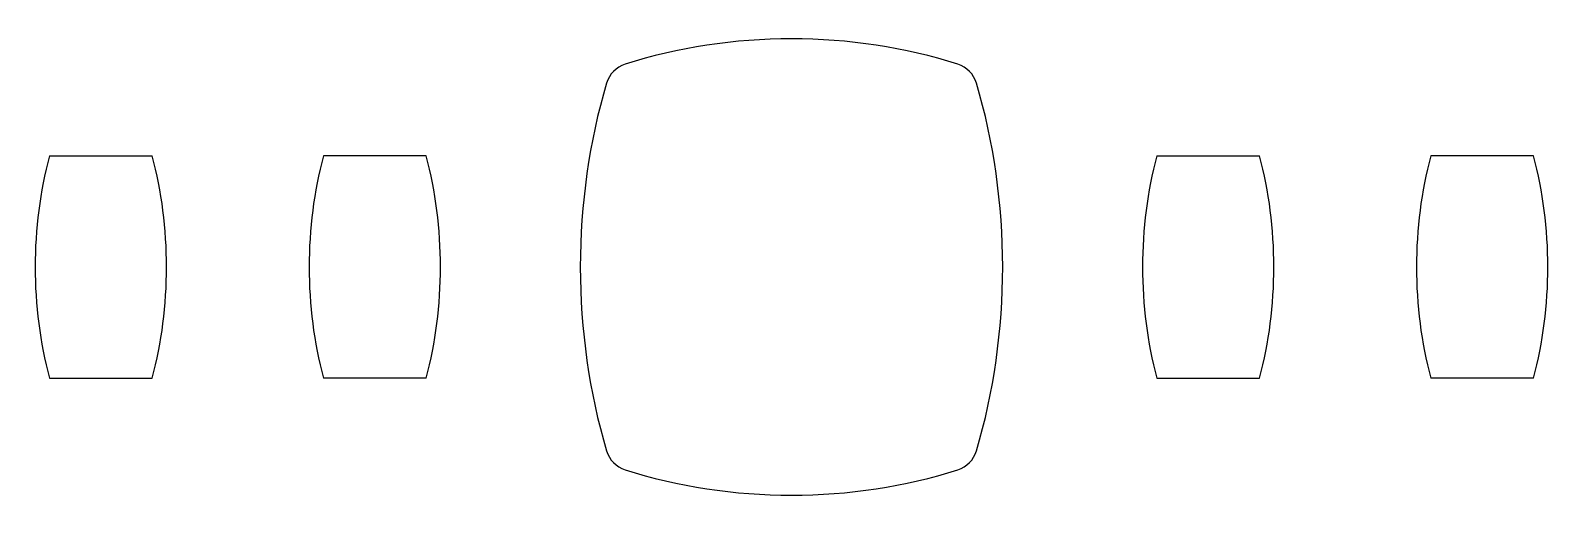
# Model space of a CAD drawing. Extents: x -133 to 133, y -41 to 41.
import ezdxf

# ---------------------------------------------------------------- set-up
doc = ezdxf.new("R2010")
doc.units = 0
doc.layers.add('MODELSKETCH_VISIBLE', color=7, linetype='CONTINUOUS')

msp = doc.modelspace()

# ---------------------------------------------------------------- linework, layer by layer
at = {"layer": 'MODELSKETCH_VISIBLE'}
for p, q in [((-130, 19.5), (-112, 19.5)), ((-64, 19.5), (-82, 19.5)), ((64, 19.5), (82, 19.5)), ((130, 19.5), (112, 19.5)), ((-130, -19.5), (-112, -19.5)), ((-64, -19.5), (-82, -19.5)), ((64, -19.5), (82, -19.5)), ((130, -19.5), (112, -19.5))]:
    msp.add_line(p, q, dxfattribs=at)
for centre, start, end in [((-27.61, 30.8), 107.7813, 163.3702), ((27.61, 30.8), 16.6298, 72.2187), ((-27.61, -30.8), 196.6298, 252.2187), ((27.61, -30.8), 287.7813, 343.3702)]:
    msp.add_arc(centre, 5, start, end, dxfattribs=at)
for centre, major_axis, ratio, start_param, end_param in [((0, -7.43), (-68.95, 0), 0.687909, 4.276143, 5.148635), ((18.26, 0), (0, -80.65), 0.685166, 4.301303, 5.123475), ((-18.26, 0), (0, 80.65), 0.685166, 4.301303, 5.123475), ((-99.27, 0), (0, -51.25), 0.648518, 4.322043, 5.102735), ((-142.73, 0), (0, 51.25), 0.648518, 4.322043, 5.102735), ((-51.27, 0), (0, -51.25), 0.648518, 4.322043, 5.102735), ((-94.73, 0), (0, 51.25), 0.648518, 4.322043, 5.102735), ((94.73, 0), (0, -51.25), 0.648518, 4.322043, 5.102735), ((51.27, 0), (0, 51.25), 0.648518, 4.322043, 5.102735), ((142.73, 0), (0, -51.25), 0.648518, 4.322043, 5.102735), ((99.27, 0), (0, 51.25), 0.648518, 4.322043, 5.102735), ((0, 7.43), (68.95, 0), 0.687909, 4.276143, 5.148635)]:
    msp.add_ellipse(centre, major_axis=major_axis, ratio=ratio, start_param=start_param, end_param=end_param, dxfattribs=at)

doc.saveas('drawing.dxf')
